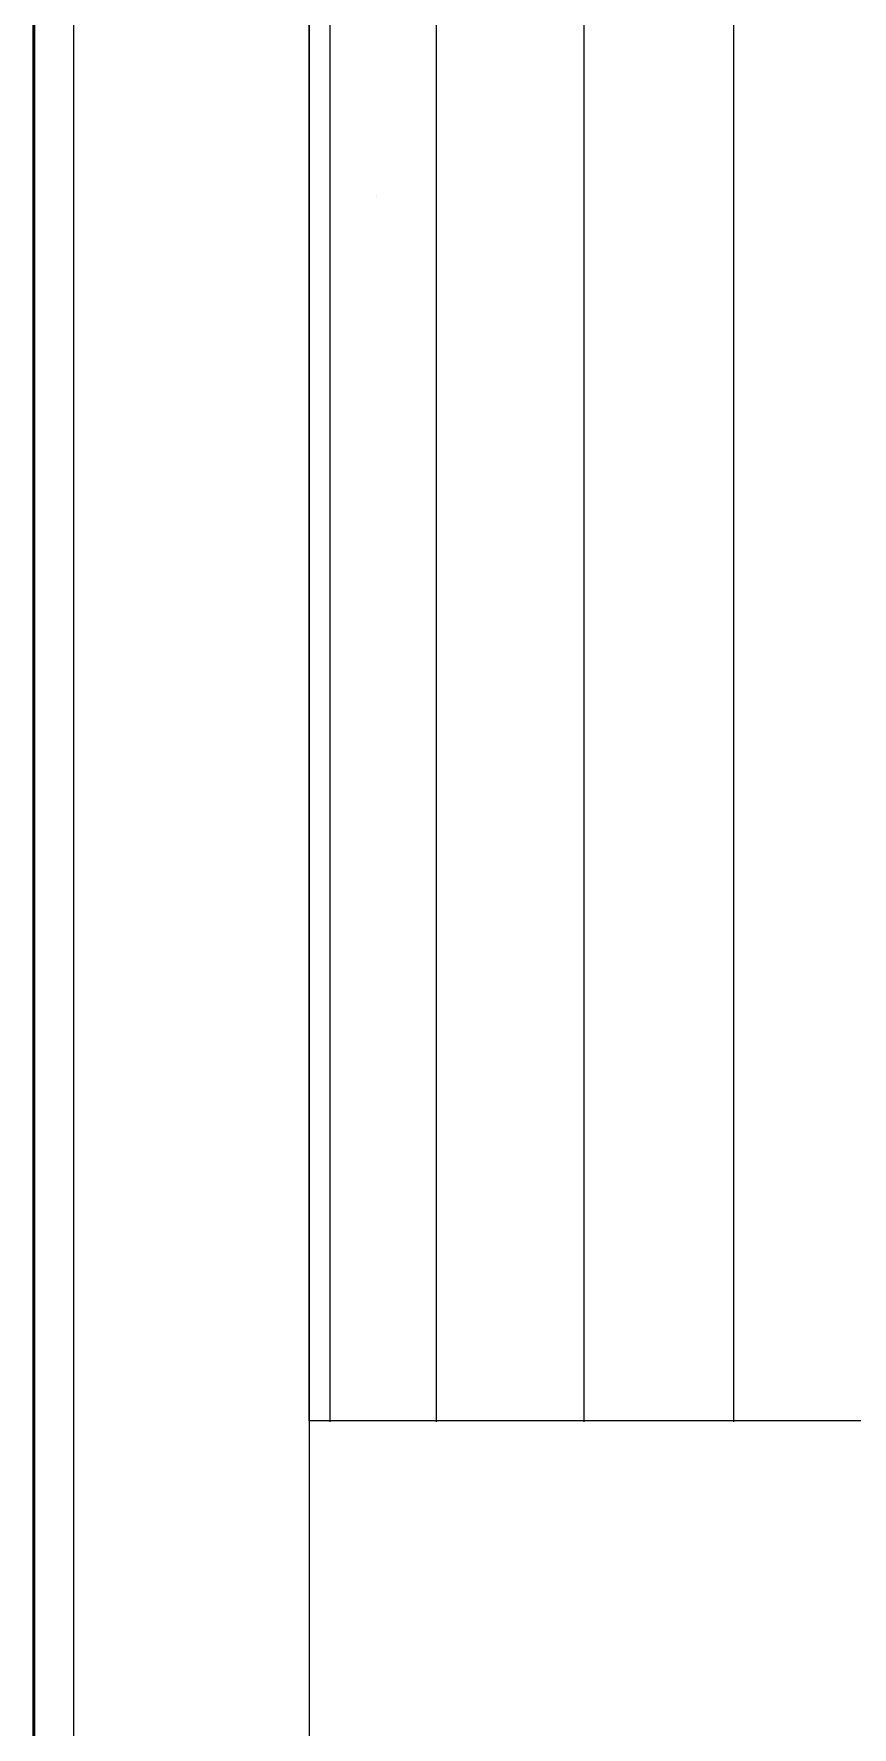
# Model space of a CAD drawing. Header units: inches. Extents: x 19725493 to 19730068, y 4137932 to 4142732.
# Drawn here: x 19725533 to 19725615.6, y 4140025.9 to 4140196.9 of the extents above; entities that cross this region are included whole.
import ezdxf

# ---------------------------------------------------------------- set-up
doc = ezdxf.new("R2010")
doc.units = ezdxf.units.IN
doc.header["$MEASUREMENT"] = 0
doc.layers.get('0').update_dxf_attribs({"lineweight": 0})
doc.layers.add('图形修饰', color=7, linetype='Continuous', lineweight=0)

msp = doc.modelspace()

# ---------------------------------------------------------------- linework, layer by layer
at = {"linetype": 'Continuous', "flags": 128}
msp.add_lwpolyline([(19725560.81, 4140763.05), (19725975.8, 4140763.05), (19725975.8, 4140056.83), (19725560.81, 4140056.83), (19725560.81, 4140763.05)], dxfattribs=at)
at = {"flags": 128}
msp.add_lwpolyline([(19725562.9, 4140056.72), (19725562.9, 4140690.58), (19725975.8, 4140690.58), (19725975.8, 4139904.02)], dxfattribs=at)
at = {"color": 7, "linetype": 'Continuous', "lineweight": 0, "flags": 128}
for points in [[(19725573.62, 4140690.58), (19725573.62, 4140056.72)], [(19725588.51, 4140690.58), (19725588.51, 4140056.72)], [(19725603.65, 4140690.58), (19725603.65, 4140056.72)]]:
    msp.add_lwpolyline(points, dxfattribs=at)
at = {"layer": '图形修饰', "lineweight": 5}
for p, q in [((19725560.81, 4142500), (19725560.81, 4138000)), ((19725567.58, 4140180.56), (19725567.58, 4140180.56)), ((19725567.58, 4140180.32), (19725567.58, 4140180.32))]:
    msp.add_line(p, q, dxfattribs=at)
at = {"layer": '图形修饰', "color": 7, "lineweight": 50, "flags": 128}
msp.add_lwpolyline([(19730028, 4137972), (19730028, 4142528), (19725533, 4142528), (19725533, 4137972), (19725533, 4137972), (19730028, 4137972)], dxfattribs=at)
at = {"layer": '图形修饰', "color": 7, "lineweight": 20, "flags": 128}
msp.add_lwpolyline([(19730024, 4137976), (19730024, 4142524), (19730024, 4142524), (19725537, 4142524), (19725537, 4137976), (19730024, 4137976)], dxfattribs=at)

doc.saveas('drawing.dxf')
